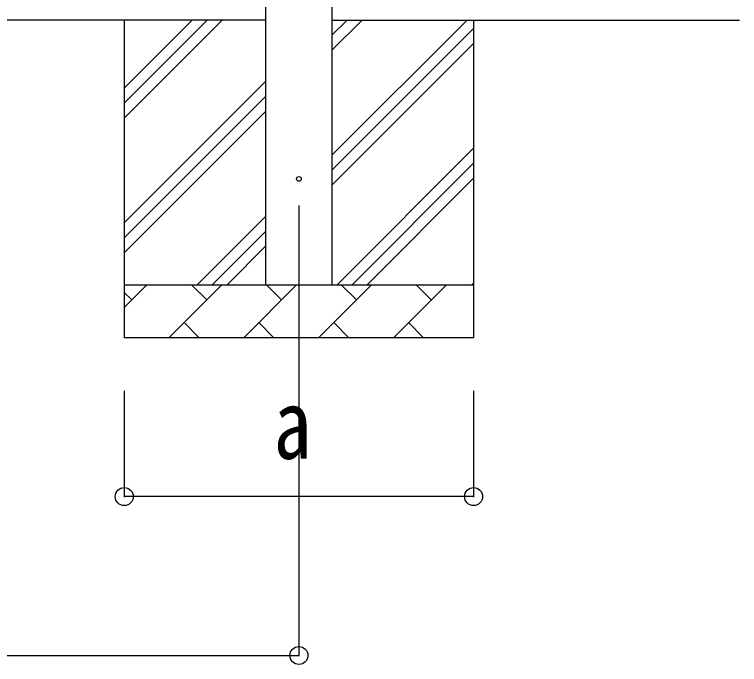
# Model space of a CAD drawing. Units: millimetres, scale not verified. Extents: x -16820 to 16820, y -11880 to 11880.
# Drawn here: x -7518 to -6149, y -3751 to -2524 of the extents above; entities that cross this region are included whole.
import ezdxf
from ezdxf.enums import TextEntityAlignment as Align

# ---------------------------------------------------------------- set-up
doc = ezdxf.new("R2010")
doc.units = ezdxf.units.MM
doc.header["$LTSCALE"] = 50
for name, color, linetype in [('0-4_YKK_12', 2, 'Continuous'), ('0-5_YKK_13', 4, 'Continuous'), ('0-6_YKK_A1', 4, 'Continuous'), ('0-7_YKK_D', 6, 'Continuous')]:
    doc.layers.add(name, color=color, linetype=linetype)
doc.styles.add('ＭＳ ゴシック', font='')
doc.styles.get('ＭＳ ゴシック').set_extended_font_data('MS Gothic')

msp = doc.modelspace()

# ---------------------------------------------------------------- linework, layer by layer
at = {"layer": '0-4_YKK_12'}
msp.add_line((-6981.03, -2884.13), (-6981.03, -3384.13), dxfattribs=at)
at = {"layer": '0-5_YKK_13'}
msp.add_circle((-6981.03, -2834.13), 4.5, dxfattribs=at)
at = {"layer": '0-6_YKK_A1'}
for p, q in [((-7043.53, -3034.13), (-7043.53, -234.13)), ((-6918.53, -234.13), (-6918.53, -3034.13)), ((-7043.53, -2534.13), (-14591.53, -2534.13)), ((-7311.03, -2534.13), (-7311.03, -3134.13)), ((-7311.03, -2719.18), (-7125.98, -2534.13)), ((-7311.03, -2690.89), (-7154.27, -2534.13)), ((-7311.03, -2662.61), (-7182.55, -2534.13)), ((-6918.53, -2534.13), (-6148.53, -2534.13)), ((-6918.53, -2789.23), (-6663.43, -2534.13)), ((-6918.53, -2591.24), (-6861.42, -2534.13)), ((-6918.53, -2562.95), (-6889.71, -2534.13)), ((-6651.03, -2534.13), (-6651.03, -3134.13)), ((-6918.53, -2817.51), (-6651.03, -2550.01)), ((-6918.53, -2845.79), (-6651.03, -2578.29)), ((-7311.03, -2917.17), (-7043.53, -2649.67)), ((-7311.03, -2945.45), (-7043.53, -2677.95)), ((-7311.03, -2973.74), (-7043.53, -2706.24)), ((-6908.88, -3034.13), (-6651.03, -2776.28)), ((-6880.59, -3034.13), (-6651.03, -2804.57)), ((-6852.31, -3034.13), (-6651.03, -2832.85)), ((-7173.43, -3034.13), (-7043.53, -2904.23)), ((-7145.15, -3034.13), (-7043.53, -2932.51)), ((-7116.87, -3034.13), (-7043.53, -2960.79)), ((-7311.03, -3034.13), (-6651.03, -3034.13)), ((-7311.03, -3077.02), (-7268.14, -3034.13)), ((-7226.72, -3134.13), (-7126.72, -3034.13)), ((-7155.27, -3062.68), (-7183.83, -3034.13)), ((-7085.3, -3134.13), (-6985.3, -3034.13)), ((-7013.85, -3062.68), (-7042.4, -3034.13)), ((-6943.88, -3134.13), (-6843.88, -3034.13)), ((-6872.43, -3062.68), (-6900.98, -3034.13)), ((-6802.46, -3134.13), (-6702.46, -3034.13)), ((-6731.01, -3062.68), (-6759.56, -3034.13)), ((-6654.32, -3034.13), (-6651.03, -3030.84)), ((-7296.69, -3062.68), (-7311.03, -3048.34)), ((-7198.17, -3105.57), (-7169.61, -3134.13)), ((-7056.74, -3105.57), (-7028.19, -3134.13)), ((-6915.32, -3105.57), (-6886.77, -3134.13)), ((-6773.9, -3105.57), (-6745.35, -3134.13)), ((-6651.03, -3134.13), (-7311.03, -3134.13))]:
    msp.add_line(p, q, dxfattribs=at)
at = {"layer": '0-7_YKK_D'}
for p, q in [((-7311.03, -3234.13), (-7311.03, -3435.13)), ((-6981.03, -3234.13), (-6981.03, -3735.13)), ((-6651.03, -3234.13), (-6651.03, -3435.13)), ((-6651.03, -3434.13), (-7311.03, -3434.13)), ((-14654.03, -3734.13), (-6981.03, -3734.13))]:
    msp.add_line(p, q, dxfattribs=at)
for centre in [(-7311.03, -3434.13), (-6651.03, -3434.13), (-6981.03, -3734.13)]:
    msp.add_circle(centre, 17, dxfattribs=at)

# ---------------------------------------------------------------- texts
at = {"layer": '0-7_YKK_D', "style": 'ＭＳ ゴシック', "width": 0.8}
msp.add_text('a', height=132, dxfattribs=at).set_placement((-7029.03, -3402.13), align=Align.BOTTOM_LEFT)

doc.saveas('drawing.dxf')
